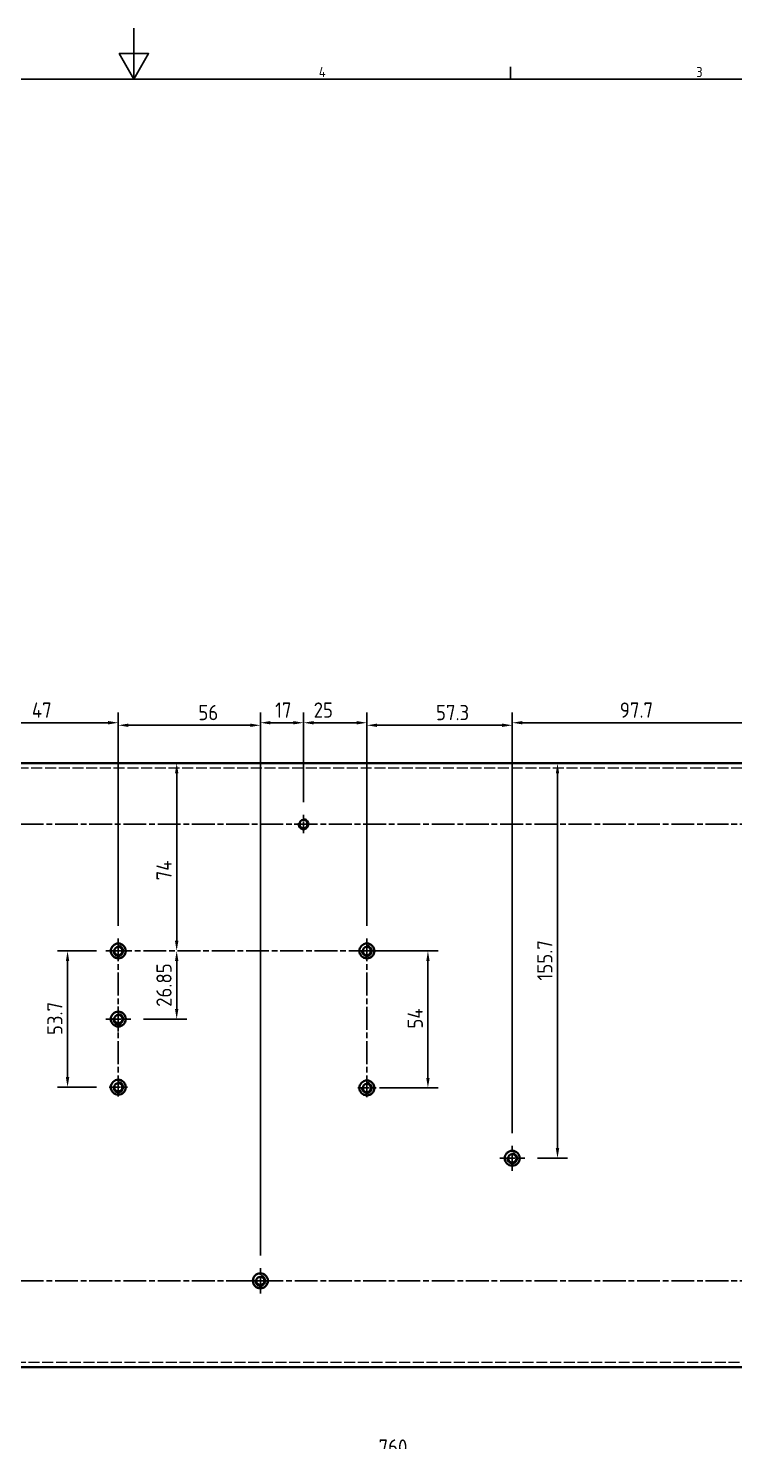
# Model space of a CAD drawing. Header units: millimetres. Extents: x 0 to 1188, y 0 to 840.
# Drawn here: x 552 to 831, y 283 to 840 of the extents above; entities that cross this region are included whole.
import ezdxf

# ---------------------------------------------------------------- set-up
doc = ezdxf.new("R2010")
doc.units = ezdxf.units.MM
doc.header["$LTSCALE"] = 2
doc.linetypes.add('CHAIN', pattern=[0.3543, 0.2362, -0.0295, 0.0591, -0.0295])
doc.linetypes.add('DASHED', pattern=[0.2067, 0.1654, -0.0413])
doc.layers.get('0').update_dxf_attribs({"color": 3, "lineweight": 25})
for name, color, linetype, lineweight in [('가려진 것(ISO)', 2, 'DASHED', 18), ('가시적인 것(ISO)', 3, 'Continuous', 40), ('가시적인 좁은 것(ISO)', 3, 'Continuous', 35), ('경계(ISO)', 7, 'Continuous', 25), ('중심 표식(ISO)', 1, 'Continuous', 25), ('중심선(ISO)', 1, 'Continuous', 25), ('치수(ISO)', 2, 'Continuous', 25)]:
    doc.layers.add(name, color=color, linetype=linetype, lineweight=lineweight)
doc.styles.add('문자 텍스트_PSTEK_POSCO', font='isocp.shx')
doc.styles.add('치수 텍스트_PSTEK_POSCO', font='isocp.shx')
doc.dimstyles.new('치수_PSTEK_POSCO', dxfattribs={"dimscale": 2, "dimtxt": 3, "dimasz": 2, "dimexe": 2, "dimexo": 2.5, "dimgap": 1, "dimtad": 1, "dimrnd": 1e-08, "dimdsep": 46, "dimtxsty": '치수 텍스트_PSTEK_POSCO', "dimcen": 0.09, "dimdle": 10, "dimclrd": 7, "dimclre": 7, "dimclrt": 2, "dimadec": 1, "dimazin": 2, "dimtfac": 1, "dimtmove": 0, "dimatfit": 3, "dimfxl": 0, "dimtolj": 1, "dimlwd": -1, "dimlwe": -1, "dimarcsym": 0})

# ---------------------------------------------------------------- blocks, each defined once
blk = doc.blocks.new('경계 Default Border')
at = {"layer": '경계(ISO)'}
blk.add_line((371.25, 410), (371.25, 412.4), dxfattribs=at)
at = {"layer": '경계(ISO)', "flags": 128}
for points in [[(297, 420), (297, 410), (294.11, 415), (299.89, 415), (297, 410)], [(10, 10), (10, 410), (584, 410), (584, 10), (10, 10)]]:
    blk.add_lwpolyline(points, dxfattribs=at)
at = {"layer": '경계(ISO)', "color": 2, "char_height": 2, "attachment_point": 7, "style": '문자 텍스트_PSTEK_POSCO'}
for s, insert in [('4', (333.44, 410.4)), ('3', (407.82, 410.38))]:
    blk.add_mtext(s, dxfattribs=dict(at, insert=insert))
blk = doc.blocks.new('*D39')
at = {"layer": 'Defpoints', "color": 0, "transparency": 16777216}
for p in [(685.82, 476.35), (685.82, 422.35), (709.88, 422.35)]:
    blk.add_point(p, dxfattribs=at)
at = {"layer": '치수(ISO)', "color": 7, "transparency": 16777216}
for p, q in [((690.82, 476.35), (713.88, 476.35)), ((709.88, 472.35), (709.88, 426.35)), ((690.82, 422.35), (713.88, 422.35))]:
    blk.add_line(p, q, dxfattribs=at)
for points in [[(709.22, 472.35), (710.55, 472.35), (709.88, 476.35)], [(709.22, 426.35), (710.55, 426.35), (709.88, 422.35)]]:
    blk.add_solid(points, dxfattribs=at)
at = {"layer": '치수(ISO)', "color": 2, "transparency": 16777216, "insert": (704.88, 445.75), "char_height": 6, "attachment_point": 4, "rotation": 90, "style": '치수 텍스트_PSTEK_POSCO'}
blk.add_mtext('\\A1;54', dxfattribs=at)
blk = doc.blocks.new('*D40')
at = {"layer": 'Defpoints', "color": 0, "transparency": 16777216}
for p in [(622.28, 550.35), (610.84, 476.35), (685.82, 476.35)]:
    blk.add_point(p, dxfattribs=at)
at = {"layer": '치수(ISO)', "color": 7, "transparency": 16777216}
blk.add_line((610.84, 546.35), (610.84, 480.35), dxfattribs=at)
for points in [[(610.17, 546.35), (611.51, 546.35), (610.84, 550.35)], [(610.17, 480.35), (611.51, 480.35), (610.84, 476.35)]]:
    blk.add_solid(points, dxfattribs=at)
at = {"layer": '치수(ISO)', "color": 2, "transparency": 16777216, "insert": (605.84, 504.18), "char_height": 6, "attachment_point": 4, "rotation": 90, "style": '치수 텍스트_PSTEK_POSCO'}
blk.add_mtext('\\A1;74', dxfattribs=at)
blk = doc.blocks.new('*D54')
at = {"layer": 'Defpoints', "color": 0, "transparency": 16777216}
for p in [(713.24, 550.35), (748.07, 394.65), (760.97, 394.65)]:
    blk.add_point(p, dxfattribs=at)
at = {"layer": '치수(ISO)', "color": 7, "transparency": 16777216}
for p, q in [((760.97, 546.35), (760.97, 398.65)), ((753.07, 394.65), (764.97, 394.65))]:
    blk.add_line(p, q, dxfattribs=at)
for points in [[(760.3, 546.35), (761.63, 546.35), (760.97, 550.35)], [(760.3, 398.65), (761.63, 398.65), (760.97, 394.65)]]:
    blk.add_solid(points, dxfattribs=at)
at = {"layer": '치수(ISO)', "color": 2, "transparency": 16777216, "insert": (755.97, 464.7), "char_height": 6, "attachment_point": 4, "rotation": 90, "style": '치수 텍스트_PSTEK_POSCO'}
blk.add_mtext('\\A1;155.7', dxfattribs=at)
blk = doc.blocks.new('*D55')
at = {"layer": 'Defpoints', "color": 0, "transparency": 16777216}
for p in [(840.82, 566.3), (840.82, 529.97), (743.12, 399.6)]:
    blk.add_point(p, dxfattribs=at)
at = {"layer": '치수(ISO)', "color": 7, "transparency": 16777216}
for p, q in [((743.12, 404.6), (743.12, 570.3)), ((840.82, 534.97), (840.82, 570.3)), ((747.12, 566.3), (836.82, 566.3))]:
    blk.add_line(p, q, dxfattribs=at)
for points in [[(747.12, 566.97), (747.12, 565.64), (743.12, 566.3)], [(836.82, 566.97), (836.82, 565.64), (840.82, 566.3)]]:
    blk.add_solid(points, dxfattribs=at)
at = {"layer": '치수(ISO)', "color": 2, "transparency": 16777216, "insert": (785.54, 571.3), "char_height": 6, "attachment_point": 4, "style": '치수 텍스트_PSTEK_POSCO'}
blk.add_mtext('\\A1;97.7', dxfattribs=at)
blk = doc.blocks.new('*D56')
at = {"layer": 'Defpoints', "color": 0, "transparency": 16777216}
for p in [(743.12, 565.3), (685.82, 481.3), (743.12, 399.6)]:
    blk.add_point(p, dxfattribs=at)
at = {"layer": '치수(ISO)', "color": 7, "transparency": 16777216}
for p, q in [((685.82, 486.3), (685.82, 569.3)), ((743.12, 404.6), (743.12, 569.3)), ((689.82, 565.3), (739.12, 565.3))]:
    blk.add_line(p, q, dxfattribs=at)
for points in [[(689.82, 565.97), (689.82, 564.64), (685.82, 565.3)], [(739.12, 565.97), (739.12, 564.64), (743.12, 565.3)]]:
    blk.add_solid(points, dxfattribs=at)
at = {"layer": '치수(ISO)', "color": 2, "transparency": 16777216, "insert": (713.06, 570.3), "char_height": 6, "attachment_point": 4, "style": '치수 텍스트_PSTEK_POSCO'}
blk.add_mtext('\\A1;57.3', dxfattribs=at)
blk = doc.blocks.new('*D57')
at = {"layer": 'Defpoints', "color": 0, "transparency": 16777216}
for p in [(685.82, 566.3), (660.82, 529.97), (685.82, 481.3)]:
    blk.add_point(p, dxfattribs=at)
at = {"layer": '치수(ISO)', "color": 7, "transparency": 16777216}
for p, q in [((660.82, 534.97), (660.82, 570.3)), ((685.82, 486.3), (685.82, 570.3)), ((664.82, 566.3), (681.82, 566.3))]:
    blk.add_line(p, q, dxfattribs=at)
for points in [[(664.82, 566.97), (664.82, 565.64), (660.82, 566.3)], [(681.82, 566.97), (681.82, 565.64), (685.82, 566.3)]]:
    blk.add_solid(points, dxfattribs=at)
at = {"layer": '치수(ISO)', "color": 2, "transparency": 16777216, "insert": (664.84, 571.3), "char_height": 6, "attachment_point": 4, "style": '치수 텍스트_PSTEK_POSCO'}
blk.add_mtext('\\A1;25', dxfattribs=at)
blk = doc.blocks.new('*D58')
at = {"layer": 'Defpoints', "color": 0, "transparency": 16777216}
for p in [(660.82, 566.3), (660.82, 529.97), (643.82, 351.3)]:
    blk.add_point(p, dxfattribs=at)
at = {"layer": '치수(ISO)', "color": 7, "transparency": 16777216}
for p, q in [((643.82, 356.3), (643.82, 570.3)), ((660.82, 534.97), (660.82, 570.3)), ((647.82, 566.3), (656.82, 566.3))]:
    blk.add_line(p, q, dxfattribs=at)
for points in [[(647.82, 566.97), (647.82, 565.64), (643.82, 566.3)], [(656.82, 566.97), (656.82, 565.64), (660.82, 566.3)]]:
    blk.add_solid(points, dxfattribs=at)
at = {"layer": '치수(ISO)', "color": 2, "transparency": 16777216, "insert": (649.62, 571.3), "char_height": 6, "attachment_point": 4, "style": '치수 텍스트_PSTEK_POSCO'}
blk.add_mtext('\\A1;17', dxfattribs=at)
blk = doc.blocks.new('*D59')
at = {"layer": 'Defpoints', "color": 0, "transparency": 16777216}
for p in [(643.82, 565.3), (587.82, 481.3), (643.82, 351.3)]:
    blk.add_point(p, dxfattribs=at)
at = {"layer": '치수(ISO)', "color": 7, "transparency": 16777216}
for p, q in [((587.82, 486.3), (587.82, 569.3)), ((643.82, 356.3), (643.82, 569.3)), ((591.82, 565.3), (639.82, 565.3))]:
    blk.add_line(p, q, dxfattribs=at)
for points in [[(591.82, 565.97), (591.82, 564.64), (587.82, 565.3)], [(639.82, 565.97), (639.82, 564.64), (643.82, 565.3)]]:
    blk.add_solid(points, dxfattribs=at)
at = {"layer": '치수(ISO)', "color": 2, "transparency": 16777216, "insert": (619.39, 570.3), "char_height": 6, "attachment_point": 4, "style": '치수 텍스트_PSTEK_POSCO'}
blk.add_mtext('\\A1;56', dxfattribs=at)
blk = doc.blocks.new('*D60')
at = {"layer": 'Defpoints', "color": 0, "transparency": 16777216}
for p in [(610.37, 476.35), (610.84, 476.35), (592.77, 449.5)]:
    blk.add_point(p, dxfattribs=at)
at = {"layer": '치수(ISO)', "color": 7, "transparency": 16777216}
for p, q in [((610.84, 453.5), (610.84, 472.35)), ((597.77, 449.5), (614.84, 449.5))]:
    blk.add_line(p, q, dxfattribs=at)
for points in [[(610.17, 472.35), (611.51, 472.35), (610.84, 476.35)], [(610.17, 453.5), (611.51, 453.5), (610.84, 449.5)]]:
    blk.add_solid(points, dxfattribs=at)
at = {"layer": '치수(ISO)', "color": 2, "transparency": 16777216, "insert": (605.84, 454.33), "char_height": 6, "attachment_point": 4, "rotation": 90, "style": '치수 텍스트_PSTEK_POSCO'}
blk.add_mtext('\\A1;26.85', dxfattribs=at)
blk = doc.blocks.new('*D71')
at = {"layer": 'Defpoints', "color": 0, "transparency": 16777216}
for p in [(584.2, 476.35), (567.82, 422.65), (584.2, 422.65)]:
    blk.add_point(p, dxfattribs=at)
at = {"layer": '치수(ISO)', "color": 7, "transparency": 16777216}
for p, q in [((579.2, 476.35), (563.82, 476.35)), ((567.82, 472.35), (567.82, 426.65)), ((579.2, 422.65), (563.82, 422.65))]:
    blk.add_line(p, q, dxfattribs=at)
for points in [[(567.15, 472.35), (568.48, 472.35), (567.82, 476.35)], [(567.15, 426.65), (568.48, 426.65), (567.82, 422.65)]]:
    blk.add_solid(points, dxfattribs=at)
at = {"layer": '치수(ISO)', "color": 2, "transparency": 16777216, "insert": (562.82, 443.2), "char_height": 6, "attachment_point": 4, "rotation": 90, "style": '치수 텍스트_PSTEK_POSCO'}
blk.add_mtext('\\A1;53.7', dxfattribs=at)
blk = doc.blocks.new('*D72')
at = {"layer": 'Defpoints', "color": 0, "transparency": 16777216}
for p in [(587.82, 566.3), (540.82, 526.35), (587.82, 481.3)]:
    blk.add_point(p, dxfattribs=at)
at = {"layer": '치수(ISO)', "color": 7, "transparency": 16777216}
for p, q in [((540.82, 531.35), (540.82, 570.3)), ((587.82, 486.3), (587.82, 570.3)), ((544.82, 566.3), (583.82, 566.3))]:
    blk.add_line(p, q, dxfattribs=at)
for points in [[(544.82, 566.97), (544.82, 565.64), (540.82, 566.3)], [(583.82, 566.97), (583.82, 565.64), (587.82, 566.3)]]:
    blk.add_solid(points, dxfattribs=at)
at = {"layer": '치수(ISO)', "color": 2, "transparency": 16777216, "insert": (553.74, 571.3), "char_height": 6, "attachment_point": 4, "style": '치수 텍스트_PSTEK_POSCO'}
blk.add_mtext('\\A1;47', dxfattribs=at)
blk = doc.blocks.new('*D81')
at = {"layer": 'Defpoints', "color": 0, "transparency": 16777216}
for p in [(315.82, 312.35), (1075.82, 312.35), (1075.82, 275.86)]:
    blk.add_point(p, dxfattribs=at)
at = {"layer": '치수(ISO)', "color": 7, "transparency": 16777216}
for p, q in [((315.82, 307.35), (315.82, 271.86)), ((1075.82, 307.35), (1075.82, 271.86)), ((319.82, 275.86), (1071.82, 275.86))]:
    blk.add_line(p, q, dxfattribs=at)
for points in [[(319.82, 276.53), (319.82, 275.19), (315.82, 275.86)], [(1071.82, 276.53), (1071.82, 275.19), (1075.82, 275.86)]]:
    blk.add_solid(points, dxfattribs=at)
at = {"layer": '치수(ISO)', "color": 2, "transparency": 16777216, "insert": (690.42, 280.86), "char_height": 6, "attachment_point": 4, "style": '치수 텍스트_PSTEK_POSCO'}
blk.add_mtext('\\A1;760', dxfattribs=at)

msp = doc.modelspace()

# ---------------------------------------------------------------- linework, layer by layer
at = {"layer": '가려진 것(ISO)', "ltscale": 13.086773}
for p, q in [((1071.817, 548.354), (319.817, 548.354)), ((319.817, 314.354), (1071.817, 314.354))]:
    msp.add_line(p, q, dxfattribs=at)
at = {"layer": '가시적인 것(ISO)'}
for p, q in [((319.817, 550.354), (1071.817, 550.354)), ((1071.817, 312.354), (319.817, 312.354))]:
    msp.add_line(p, q, dxfattribs=at)
for centre, radius in [((660.817, 526.354), 1.621), ((587.817, 476.354), 2.95), ((685.817, 476.354), 2.95), ((587.817, 476.354), 1.621), ((685.817, 476.354), 1.621), ((587.817, 449.504), 2.95), ((587.817, 449.504), 1.621), ((587.817, 422.654), 2.95), ((587.817, 422.654), 1.621), ((685.817, 422.354), 2.95), ((685.817, 422.354), 1.621), ((743.117, 394.654), 2.95), ((743.117, 394.654), 1.621), ((643.817, 346.354), 2.95), ((643.817, 346.354), 1.621)]:
    msp.add_circle(centre, radius, dxfattribs=at)
at = {"layer": '가시적인 좁은 것(ISO)'}
for centre in [(660.817, 526.354), (587.817, 476.354), (685.817, 476.354), (587.817, 449.504), (587.817, 422.654), (685.817, 422.354), (743.117, 394.654), (643.817, 346.354)]:
    msp.add_arc(centre, 2, 170, 80, dxfattribs=at)
at = {"layer": '중심 표식(ISO)', "linetype": 'CHAIN', "ltscale": 4.023582}
for p, q in [((660.817, 529.975), (660.817, 522.733)), ((664.438, 526.354), (657.196, 526.354)), ((587.817, 479.975), (587.817, 472.733)), ((591.438, 422.654), (584.196, 422.654)), ((689.438, 422.354), (682.196, 422.354))]:
    msp.add_line(p, q, dxfattribs=at)
at = {"layer": '중심 표식(ISO)', "linetype": 'CHAIN', "ltscale": 5.500377}
for p, q in [((592.767, 476.354), (582.867, 476.354)), ((690.767, 476.354), (680.867, 476.354)), ((587.817, 454.454), (587.817, 444.554)), ((592.767, 449.504), (582.867, 449.504)), ((743.117, 399.604), (743.117, 389.704)), ((748.067, 394.654), (738.167, 394.654)), ((643.817, 351.304), (643.817, 341.404)), ((648.767, 346.354), (638.867, 346.354))]:
    msp.add_line(p, q, dxfattribs=at)
at = {"layer": '중심선(ISO)', "linetype": 'CHAIN', "ltscale": 19.051651}
for p, q in [((535.867, 526.354), (965.767, 526.354)), ((587.817, 481.304), (587.817, 419.033)), ((685.817, 481.304), (685.817, 418.733)), ((584.196, 476.354), (690.767, 476.354)), ((535.867, 346.354), (965.767, 346.354))]:
    msp.add_line(p, q, dxfattribs=at)

# ---------------------------------------------------------------- block references
at = {"xscale": 2, "yscale": 2, "zscale": 2}
msp.add_blockref('경계 Default Border', (0, 0), dxfattribs=at)

# ---------------------------------------------------------------- dimensions: what is measured, and where the dimension line sits
at = {"layer": '치수(ISO)', "color": 7}
for base, p1, p2, angle, override, picture, middle in [((587.817, 566.304), (540.817, 526.354), (587.817, 481.304), 180, {"dimdec": 2, "dimtp": 0, "dimtm": 0, "dimtdec": 2, "dimtofl": 0, "dimatfit": 1}, '*D72', (557.337, 566.304)), ((643.817, 565.304), (587.817, 481.304), (643.817, 351.304), 180, {"dimdec": 2, "dimtp": 0, "dimtm": 0, "dimtdec": 2, "dimtofl": 0, "dimatfit": 1}, '*D59', (622.837, 565.304)), ((660.817, 566.304), (643.817, 351.304), (660.817, 529.975), 180, {"dimdec": 2, "dimtp": 0, "dimtm": 0, "dimtdec": 2, "dimtofl": 0, "dimatfit": 1}, '*D58', (652.317, 566.304)), ((685.817, 566.304), (660.817, 529.975), (685.817, 481.304), 180, {"dimdec": 2, "dimtp": 0, "dimtm": 0, "dimtdec": 2, "dimtofl": 0, "dimatfit": 1}, '*D57', (668.337, 566.304)), ((743.117, 565.304), (685.817, 481.304), (743.117, 399.604), 180, {"dimdec": 2, "dimtp": 0, "dimtm": 0, "dimtdec": 2, "dimtofl": 0, "dimatfit": 1}, '*D56', (719.487, 565.304)), ((840.817, 566.304), (743.117, 399.604), (840.817, 529.975), 180, {"dimdec": 2, "dimtp": 0, "dimtm": 0, "dimtdec": 2, "dimtofl": 0, "dimatfit": 1}, '*D55', (791.967, 566.304)), ((610.84, 476.354), (622.282, 550.354), (685.817, 476.354), 270, {"dimdec": 2, "dimse1": 1, "dimse2": 1, "dimtp": 0, "dimtm": 0, "dimtdec": 2, "dimtofl": 0, "dimatfit": 1}, '*D40', (610.84, 507.783)), ((760.966, 394.654), (713.237, 550.354), (748.067, 394.654), 270, {"dimdec": 2, "dimse1": 1, "dimtp": 0, "dimtm": 0, "dimtdec": 2, "dimtofl": 0, "dimatfit": 1}, '*D54', (760.966, 472.504)), ((567.817, 422.654), (584.196, 476.354), (584.196, 422.654), 270, {"dimdec": 2, "dimtp": 0, "dimtm": 0, "dimtdec": 2, "dimtofl": 0, "dimatfit": 1}, '*D71', (567.817, 449.504)), ((610.84, 476.354), (592.767, 449.504), (610.367, 476.354), 90, {"dimdec": 2, "dimse2": 1, "dimtp": 0, "dimtm": 0, "dimtdec": 2, "dimtofl": 0, "dimatfit": 1}, '*D60', (610.84, 462.929)), ((709.884, 422.354), (685.817, 476.354), (685.817, 422.354), 90, {"dimdec": 2, "dimtp": 0, "dimtm": 0, "dimtdec": 2, "dimtofl": 0, "dimatfit": 1}, '*D39', (709.884, 449.354))]:
    dim = msp.add_linear_dim(base=base, p1=p1, p2=p2, angle=angle, dimstyle='치수_PSTEK_POSCO', override=override, dxfattribs=at)
    dim.commit()
    dim.dimension.update_dxf_attribs({"geometry": picture, "text_midpoint": middle, "dimtype": 160})
dim = msp.add_linear_dim(base=(1075.817, 275.86), p1=(315.817, 312.354), p2=(1075.817, 312.354), dimstyle='치수_PSTEK_POSCO', override={"dimdec": 2, "dimtp": 0, "dimtm": 0, "dimtdec": 2, "dimtofl": 0, "dimatfit": 1}, dxfattribs=at)
dim.commit()
dim.dimension.update_dxf_attribs({"geometry": '*D81', "text_midpoint": (695.817, 275.86), "dimtype": 160})

doc.saveas('drawing.dxf')
